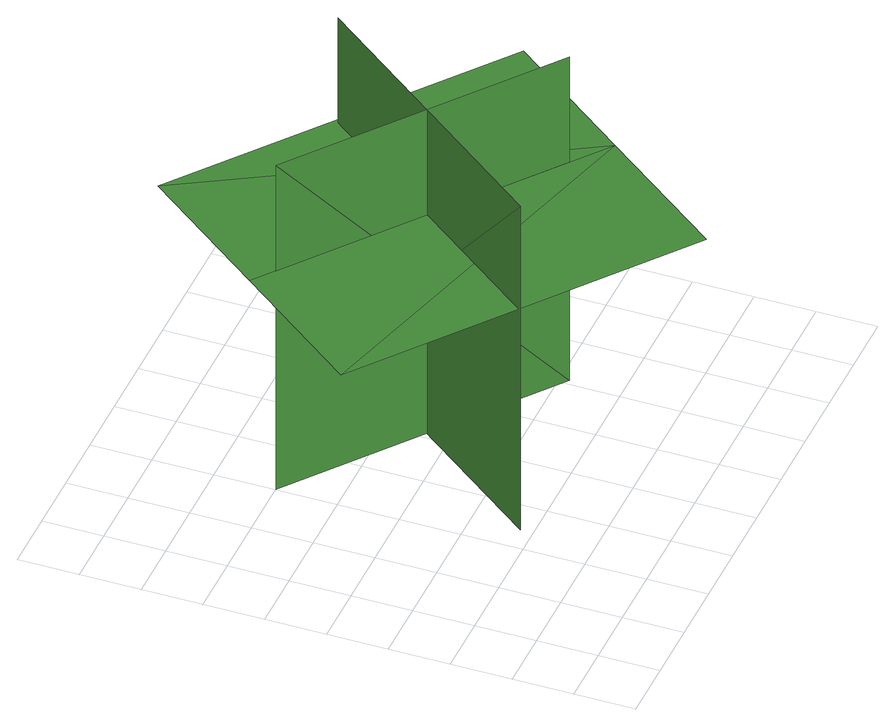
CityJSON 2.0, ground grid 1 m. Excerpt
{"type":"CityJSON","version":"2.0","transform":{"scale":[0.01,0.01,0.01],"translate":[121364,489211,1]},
"CityObjects":{
"tree1":{"type":"SolitaryVegetationObject","geometry":[{"type":"MultiSurface","lod":"1","boundaries":[[[0,1,2]],[[0,2,3]],[[4,5,6]],[[4,6,7]],[[8,9,10]],[[8,10,11]],[[8,11,12]],[[8,12,13]]]}]}
},
"vertices":[
[571,644,51],[571,644,671],[244,221,671],[244,221,51],[610,285,51],[610,285,671],[202,600,671],[202,600,51],[672,236,470],[836,448,470],[329,841,470],[165,629,470],[1,417,470],[509,24,470]
]}
